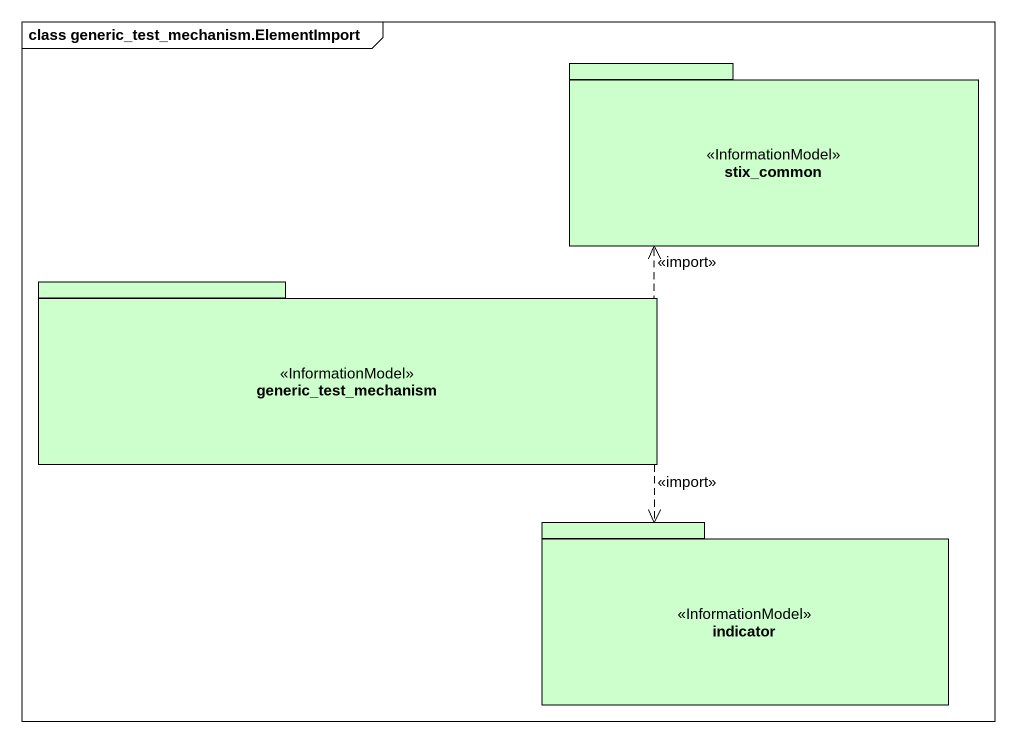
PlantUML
@startuml
mainframe class generic_test_mechanism.ElementImport
package stix_common <<InformationModel>> #CCFFCC {
}
package generic_test_mechanism <<InformationModel>> #CCFFCC {
}
package indicator <<InformationModel>> #CCFFCC {
}
generic_test_mechanism .right.> stix_common : <<import>>
generic_test_mechanism ..> indicator : <<import>>
@enduml
